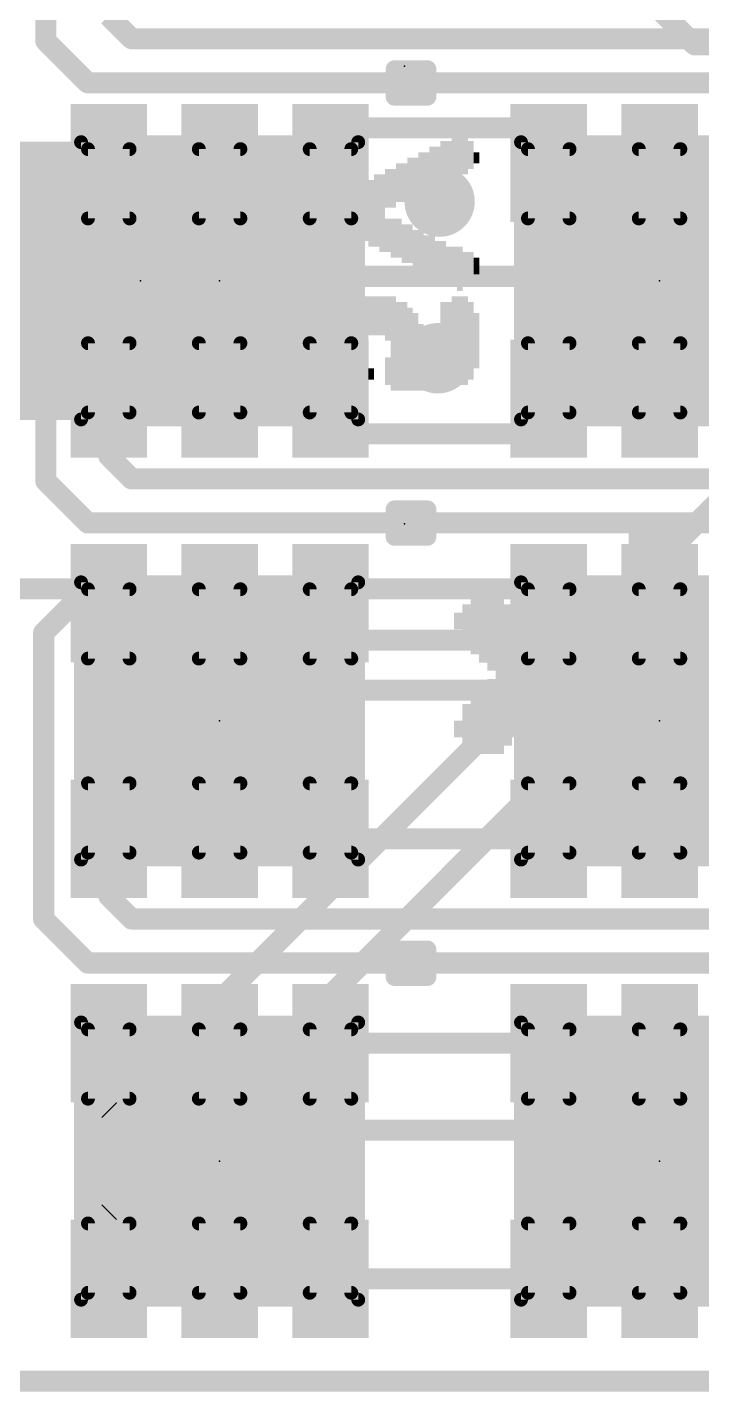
# Model space of a CAD drawing. Extents: x 0 to 108, y -62 to 34.
# Drawn here: x 7.82 to 12.69, y -0.08 to 9.77 of the extents above; entities that cross this region are included whole.
import ezdxf

# ---------------------------------------------------------------- set-up
doc = ezdxf.new("R2010")
doc.units = 0
for name, color, linetype in [('1', 12, 'CONTINUOUS'), ('15', 12, 'CONTINUOUS'), ('16', 132, 'CONTINUOUS'), ('18', 110, 'CONTINUOUS'), ('2', 132, 'CONTINUOUS'), ('20', 53, 'CONTINUOUS'), ('21', 253, 'CONTINUOUS'), ('22', 253, 'CONTINUOUS'), ('23', 53, 'CONTINUOUS'), ('24', 53, 'CONTINUOUS'), ('29', 253, 'CONTINUOUS'), ('39', 12, 'CONTINUOUS'), ('51', 253, 'CONTINUOUS')]:
    doc.layers.add(name, color=color, linetype=linetype)

# ---------------------------------------------------------------- blocks, each defined once
blk = doc.blocks.new('RECT')
blk.add_solid([(-0.5, -0.5), (0.5, -0.5), (-0.5, 0.5), (0.5, 0.5)])
blk = doc.blocks.new('PIE')
at = {"const_width": 0.5}
blk.add_lwpolyline([(0, -0.25, 1), (0, 0.25, 1), (0, -0.25)], format="xyb", dxfattribs=at)
blk = doc.blocks.new('ROUNDV')
at = {"const_width": 0.5}
blk.add_lwpolyline([(0, -0.25, 1), (0, 0.25, 1), (0, -0.25)], format="xyb", dxfattribs=at)

msp = doc.modelspace()

# ---------------------------------------------------------------- linework, layer by layer
at = {"layer": '1', "const_width": 0.1524}
for points in [[(7.9534, 9.6679), (7.9534, 11.7634)], [(8.5725, 9.6837), (8.4075, 9.8488)], [(8.255, 9.3663), (7.9534, 9.6679)], [(32.385, 9.6837), (8.5725, 9.6837)], [(32.0675, 9.3663), (8.255, 9.3663)], [(10.0583, 9.0415), (10.0075, 8.9907)], [(10.0075, 8.9907), (10.0075, 8.7875)], [(11.5317, 9.0415), (10.0583, 9.0415)], [(11.5825, 8.9907), (11.5317, 9.0415)], [(11.5825, 8.7875), (11.5825, 8.9907)], [(7.9534, 8.5884), (8.1525, 8.7875)], [(8.1525, 8.7875), (8.4075, 8.7875)], [(9.2075, 8.7875), (9.2075, 8.2867)], [(12.3825, 8.7875), (12.3825, 8.3185)], [(7.9534, 6.4929), (7.9534, 8.5884)], [(12.0333, 7.9693), (12.3825, 8.3185)], [(9.2075, 8.2867), (9.525, 7.9693)], [(9.525, 7.9693), (12.0333, 7.9693)], [(9.2075, 7.0875), (9.2075, 7.5883)], [(12.3825, 7.0875), (12.3825, 7.5883)], [(8.4075, 6.6738), (8.4075, 7.0875)], [(10.0075, 6.9224), (10.0075, 7.0875)], [(11.5825, 7.0875), (11.5825, 6.8716)], [(10.0964, 6.8335), (10.0075, 6.9224)], [(11.5444, 6.8335), (10.0964, 6.8335)], [(11.5825, 6.8716), (11.5444, 6.8335)], [(8.5725, 6.5088), (8.4075, 6.6738)], [(8.255, 6.1913), (7.9534, 6.4929)], [(32.385, 6.5088), (8.5725, 6.5088)], [(32.0675, 6.1913), (8.255, 6.1913)], [(7.9375, 5.3975), (8.1525, 5.6125)], [(8.1525, 5.6125), (8.4075, 5.6125)], [(9.2075, 5.6125), (9.2075, 5.1435)], [(10.0075, 5.4982), (10.0075, 5.6125)], [(11.5825, 5.6125), (11.5825, 5.4474)], [(12.3825, 5.6125), (12.3825, 5.1435)], [(10.1599, 5.3458), (10.0075, 5.4982)], [(11.5825, 5.4474), (11.4809, 5.3458)], [(7.9375, 3.3338), (7.9375, 5.3975)], [(11.4809, 5.3458), (10.1599, 5.3458)], [(9.3663, 4.9848), (9.2075, 5.1435)], [(12.3825, 5.1435), (12.2238, 4.9848)], [(12.2238, 4.9848), (9.3663, 4.9848)], [(9.2075, 3.9125), (9.2075, 4.4133)], [(12.3825, 3.9125), (12.3825, 4.4133)], [(8.4075, 3.4988), (8.4075, 3.9125)], [(10.0075, 3.9125), (11.5825, 3.9125)], [(8.5725, 3.3338), (8.4075, 3.4988)], [(8.255, 3.0163), (7.9375, 3.3338)], [(32.385, 3.3338), (8.5725, 3.3338)], [(32.0675, 3.0163), (8.255, 3.0163)], [(8.4075, 2.4375), (8.4075, 1.9589)], [(9.2075, 2.4375), (9.2075, 1.9368)], [(10.0075, 2.4375), (11.5825, 2.4375)], [(12.3825, 2.4375), (12.3825, 1.9685)], [(8.4075, 1.9589), (8.4138, 1.9526)], [(9.2075, 1.9368), (9.3345, 1.8098)], [(12.2238, 1.8098), (12.3825, 1.9685)], [(9.3345, 1.8098), (12.2238, 1.8098)], [(8.4075, 1.2161), (8.4138, 1.2224)], [(8.4075, 0.7375), (8.4075, 1.2161)], [(9.2075, 0.7375), (9.2075, 1.2383)], [(12.3825, 0.7375), (12.3825, 1.2383)], [(10.0075, 0.7375), (11.5825, 0.7375)]]:
    msp.add_lwpolyline(points, dxfattribs=at)
at = {"layer": '1', "const_width": 0.0762}
for points in [[(7.9803, 9.6948, 1), (7.9264, 9.6409)], [(8.5725, 9.7218, 1), (8.5725, 9.6456)], [(8.5456, 9.6568, 1), (8.5994, 9.7107)], [(7.9153, 9.6679, 1), (7.9915, 9.6679)], [(8.255, 9.4044, 1), (8.255, 9.3282)], [(8.2281, 9.3393, 1), (8.2819, 9.3932)], [(10.0456, 8.9907, 1), (9.9694, 8.9907)], [(9.9806, 9.0176, 1), (10.0344, 8.9638)], [(10.0583, 9.0796, 1), (10.0583, 9.0034)], [(10.0852, 9.0146, 1), (10.0314, 9.0684)], [(11.5586, 9.0684, 1), (11.5048, 9.0146)], [(11.5317, 9.0034, 1), (11.5317, 9.0796)], [(11.6206, 8.9907, 1), (11.5444, 8.9907)], [(11.5556, 8.9638, 1), (11.6094, 9.0176)], [(8.1525, 8.8256, 1), (8.1525, 8.7494)], [(8.1794, 8.7606, 1), (8.1256, 8.8144)], [(8.4075, 8.7494, 1), (8.4075, 8.8256)], [(9.2456, 8.7875, 1), (9.1694, 8.7875)], [(12.4206, 8.7875, 1), (12.3444, 8.7875)], [(9.9694, 8.7875, 1), (10.0456, 8.7875)], [(11.5444, 8.7875, 1), (11.6206, 8.7875)], [(7.9915, 8.5884, 1), (7.9153, 8.5884)], [(7.9264, 8.6153, 1), (7.9803, 8.5614)], [(12.4094, 8.2916, 1), (12.3556, 8.3454)], [(9.2344, 8.3137, 1), (9.1806, 8.2598)], [(9.1694, 8.2867, 1), (9.2456, 8.2867)], [(12.3444, 8.3185, 1), (12.4206, 8.3185)], [(9.525, 8.0074, 1), (9.525, 7.9312)], [(9.4981, 7.9423, 1), (9.5519, 7.9962)], [(12.0063, 7.9962, 1), (12.0602, 7.9423)], [(12.0333, 7.9312, 1), (12.0333, 8.0074)], [(9.2456, 7.5883, 1), (9.1694, 7.5883)], [(12.4206, 7.5883, 1), (12.3444, 7.5883)], [(8.4456, 7.0875, 1), (8.3694, 7.0875)], [(9.1694, 7.0875, 1), (9.2456, 7.0875)], [(10.0456, 7.0875, 1), (9.9694, 7.0875)], [(11.6206, 7.0875, 1), (11.5444, 7.0875)], [(12.3444, 7.0875, 1), (12.4206, 7.0875)], [(10.0344, 6.9493, 1), (9.9806, 6.8955)], [(9.9694, 6.9224, 1), (10.0456, 6.9224)], [(10.0964, 6.8716, 1), (10.0964, 6.7954)], [(10.0695, 6.8066, 1), (10.1233, 6.8604)], [(11.5175, 6.8604, 1), (11.5713, 6.8066)], [(11.5444, 6.7954, 1), (11.5444, 6.8716)], [(11.5444, 6.8716, 1), (11.6206, 6.8716)], [(11.6094, 6.8447, 1), (11.5556, 6.8985)], [(8.4344, 6.7007, 1), (8.3806, 6.6468)], [(8.3694, 6.6738, 1), (8.4456, 6.6738)], [(7.9803, 6.5198, 1), (7.9264, 6.4659)], [(7.9153, 6.4929, 1), (7.9915, 6.4929)], [(8.5725, 6.5469, 1), (8.5725, 6.4707)], [(8.5456, 6.4818, 1), (8.5994, 6.5357)], [(8.255, 6.2294, 1), (8.255, 6.1532)], [(8.2281, 6.1643, 1), (8.2819, 6.2182)], [(8.1525, 5.6506, 1), (8.1525, 5.5744)], [(8.1794, 5.5856, 1), (8.1256, 5.6394)], [(8.4075, 5.5744, 1), (8.4075, 5.6506)], [(9.2456, 5.6125, 1), (9.1694, 5.6125)], [(10.0456, 5.6125, 1), (9.9694, 5.6125)], [(11.6206, 5.6125, 1), (11.5444, 5.6125)], [(12.4206, 5.6125, 1), (12.3444, 5.6125)], [(9.9694, 5.4982, 1), (10.0456, 5.4982)], [(10.0344, 5.5251, 1), (9.9806, 5.4713)], [(11.6094, 5.4205, 1), (11.5556, 5.4743)], [(7.9756, 5.3975, 1), (7.8994, 5.3975)], [(7.9106, 5.4244, 1), (7.9644, 5.3706)], [(10.1599, 5.3839, 1), (10.1599, 5.3077)], [(11.4809, 5.3077, 1), (11.4809, 5.3839)], [(11.5444, 5.4474, 1), (11.6206, 5.4474)], [(10.133, 5.3189, 1), (10.1868, 5.3727)], [(11.454, 5.3727, 1), (11.5078, 5.3189)], [(9.2344, 5.1704, 1), (9.1806, 5.1166)], [(12.4094, 5.1166, 1), (12.3556, 5.1704)], [(9.1694, 5.1435, 1), (9.2456, 5.1435)], [(12.3444, 5.1435, 1), (12.4206, 5.1435)], [(9.3663, 5.0229, 1), (9.3663, 4.9466)], [(9.3393, 4.9578, 1), (9.3932, 5.0117)], [(12.1968, 5.0117, 1), (12.2507, 4.9578)], [(12.2238, 4.9466, 1), (12.2238, 5.0229)], [(9.2456, 4.4133, 1), (9.1694, 4.4133)], [(12.4206, 4.4133, 1), (12.3444, 4.4133)], [(8.4456, 3.9125, 1), (8.3694, 3.9125)], [(9.1694, 3.9125, 1), (9.2456, 3.9125)], [(10.0075, 3.9506, 1), (10.0075, 3.8744)], [(11.5825, 3.8744, 1), (11.5825, 3.9506)], [(12.3444, 3.9125, 1), (12.4206, 3.9125)], [(8.4344, 3.5257, 1), (8.3806, 3.4718)], [(8.3694, 3.4988, 1), (8.4456, 3.4988)], [(7.9644, 3.3607, 1), (7.9106, 3.3068)], [(7.8994, 3.3338, 1), (7.9756, 3.3338)], [(8.5725, 3.3719, 1), (8.5725, 3.2957)], [(8.5456, 3.3068, 1), (8.5994, 3.3607)], [(8.255, 3.0544, 1), (8.255, 2.9782)], [(8.2281, 2.9893, 1), (8.2819, 3.0432)], [(8.4456, 2.4375, 1), (8.3694, 2.4375)], [(9.2456, 2.4375, 1), (9.1694, 2.4375)], [(10.0075, 2.4756, 1), (10.0075, 2.3994)], [(11.5825, 2.3994, 1), (11.5825, 2.4756)], [(12.4206, 2.4375, 1), (12.3444, 2.4375)], [(8.4344, 1.9858, 1), (8.3806, 1.9319)], [(8.3694, 1.9589, 1), (8.4456, 1.9589)], [(8.3868, 1.9257, 1), (8.4407, 1.9796)], [(9.2344, 1.9637, 1), (9.1806, 1.9098)], [(9.1694, 1.9368, 1), (9.2456, 1.9368)], [(12.3444, 1.9685, 1), (12.4206, 1.9685)], [(12.4094, 1.9416, 1), (12.3556, 1.9954)], [(9.3345, 1.8479, 1), (9.3345, 1.7717)], [(9.3076, 1.7828, 1), (9.3614, 1.8367)], [(12.1968, 1.8367, 1), (12.2507, 1.7828)], [(12.2238, 1.7717, 1), (12.2238, 1.8479)], [(8.4456, 1.2161, 1), (8.3694, 1.2161)], [(8.3806, 1.2431, 1), (8.4344, 1.1892)], [(8.4407, 1.1954, 1), (8.3868, 1.2493)], [(9.2456, 1.2383, 1), (9.1694, 1.2383)], [(12.4206, 1.2383, 1), (12.3444, 1.2383)], [(10.0075, 0.7756, 1), (10.0075, 0.6994)], [(11.5825, 0.6994, 1), (11.5825, 0.7756)], [(8.3694, 0.7375, 1), (8.4456, 0.7375)], [(9.1694, 0.7375, 1), (9.2456, 0.7375)], [(12.3444, 0.7375, 1), (12.4206, 0.7375)]]:
    msp.add_lwpolyline(points, format="xyb", dxfattribs=at)
at = {"layer": '15', "const_width": 0.1524}
msp.add_lwpolyline([(40.64, 0), (0, 0)], dxfattribs=at)
at = {"layer": '16', "const_width": 0.1524}
for points in [[(11.1633, 11.1125), (12.6365, 9.6393)], [(12.6365, 9.6393), (14.0716, 9.6393)], [(8.128, 7.9375), (8.636, 7.9375)], [(8.636, 7.9375), (8.8582, 7.9375)], [(8.8582, 7.9375), (9.2075, 7.5883)], [(8.4455, 1.2224), (13.7716, 6.5484)], [(7.62, 5.715), (13.335, 5.715)], [(8.4138, 1.2224), (8.4455, 1.2224)], [(40.64, 0), (0, 0)]]:
    msp.add_lwpolyline(points, dxfattribs=at)
at = {"layer": '16', "const_width": 0.0762}
for points in [[(12.6365, 9.6774, 1), (12.6365, 9.6012)], [(12.6096, 9.6124, 1), (12.6634, 9.6662)], [(8.128, 7.9756, 1), (8.128, 7.8994)], [(8.636, 7.9756, 1), (8.636, 7.8994)], [(8.636, 7.8994, 1), (8.636, 7.9756)], [(8.8852, 7.9644, 1), (8.8313, 7.9106)], [(8.8582, 7.8994, 1), (8.8582, 7.9756)], [(9.1806, 7.5613, 1), (9.2344, 7.6152)], [(8.4138, 1.2605, 1), (8.4138, 1.1843)], [(8.4186, 1.2493, 1), (8.4724, 1.1954)], [(8.4455, 1.1843, 1), (8.4455, 1.2605)]]:
    msp.add_lwpolyline(points, format="xyb", dxfattribs=at)
at = {"layer": '2', "const_width": 0.1524}
for points in [[(8.4138, 1.9526), (13.1763, 6.7151)], [(40.64, 0), (0, 0)]]:
    msp.add_lwpolyline(points, dxfattribs=at)
at = {"layer": '2', "const_width": 0.0762}
msp.add_lwpolyline([(8.3868, 1.9796, 1), (8.4407, 1.9257)], format="xyb", dxfattribs=at)
at = {"layer": '20', "const_width": 0.1524}
msp.add_lwpolyline([(3.81, 0), (36.83, 0)], dxfattribs=at)
at = {"layer": '21', "const_width": 0.0635}
for points in [[(10.5013, 9.4645, 1), (10.4377, 9.4645)], [(10.4695, 9.4963, 1), (10.4695, 9.4328)], [(10.7393, 9.4645, 1), (10.6758, 9.4645)], [(10.7075, 9.4328, 1), (10.7075, 9.4963)], [(10.4695, 9.3963, 1), (10.4695, 9.3327)], [(10.5013, 9.3645, 1), (10.4377, 9.3645)], [(10.4377, 9.3645, 1), (10.5013, 9.3645)], [(10.6075, 9.3327, 1), (10.6075, 9.3963)], [(10.4695, 9.2963, 1), (10.4695, 9.2327)], [(10.4377, 9.2645, 1), (10.5013, 9.2645)], [(10.6758, 9.2645, 1), (10.7393, 9.2645)], [(10.7075, 9.2327, 1), (10.7075, 9.2963)], [(10.5013, 6.2895, 1), (10.4377, 6.2895)], [(10.4695, 6.3213, 1), (10.4695, 6.2578)], [(10.7393, 6.2895, 1), (10.6758, 6.2895)], [(10.7075, 6.2578, 1), (10.7075, 6.3213)], [(10.5013, 6.1895, 1), (10.4377, 6.1895)], [(10.4377, 6.1895, 1), (10.5013, 6.1895)], [(10.4695, 6.2213, 1), (10.4695, 6.1578)], [(10.6075, 6.1578, 1), (10.6075, 6.2213)], [(10.4377, 6.0895, 1), (10.5013, 6.0895)], [(10.4695, 6.1212, 1), (10.4695, 6.0578)], [(10.6758, 6.0895, 1), (10.7393, 6.0895)], [(10.7075, 6.0578, 1), (10.7075, 6.1212)], [(10.5013, 3.1145, 1), (10.4377, 3.1145)], [(10.4695, 3.1463, 1), (10.4695, 3.0827)], [(10.7393, 3.1145, 1), (10.6758, 3.1145)], [(10.7075, 3.0827, 1), (10.7075, 3.1463)], [(10.4695, 3.0463, 1), (10.4695, 2.9827)], [(10.5013, 3.0145, 1), (10.4377, 3.0145)], [(10.6075, 2.9827, 1), (10.6075, 3.0463)], [(10.4377, 3.0145, 1), (10.5013, 3.0145)], [(10.4695, 2.9463, 1), (10.4695, 2.8828)], [(10.7075, 2.8828, 1), (10.7075, 2.9463)], [(10.4377, 2.9145, 1), (10.5013, 2.9145)], [(10.6758, 2.9145, 1), (10.7393, 2.9145)]]:
    msp.add_lwpolyline(points, format="xyb", dxfattribs=at)
at = {"layer": '21', "const_width": 0.127}
for points in [[(10.4695, 9.3645), (10.4695, 9.4645)], [(10.4695, 9.4645), (10.7075, 9.4645)], [(10.7075, 9.4645), (10.7075, 9.2645)], [(10.6075, 9.3645), (10.4695, 9.3645)], [(10.4695, 9.2645), (10.4695, 9.3645)], [(10.7075, 9.2645), (10.4695, 9.2645)], [(10.4695, 6.1895), (10.4695, 6.2895)], [(10.4695, 6.2895), (10.7075, 6.2895)], [(10.7075, 6.2895), (10.7075, 6.0895)], [(10.6075, 6.1895), (10.4695, 6.1895)], [(10.4695, 6.0895), (10.4695, 6.1895)], [(10.7075, 6.0895), (10.4695, 6.0895)], [(10.4695, 3.0145), (10.4695, 3.1145)], [(10.4695, 3.1145), (10.7075, 3.1145)], [(10.7075, 3.1145), (10.7075, 2.9145)], [(10.6075, 3.0145), (10.4695, 3.0145)], [(10.4695, 2.9145), (10.4695, 3.0145)], [(10.7075, 2.9145), (10.4695, 2.9145)]]:
    msp.add_lwpolyline(points, dxfattribs=at)
at = {"layer": '23'}
for p in [(9.2075, 7.9375), (12.3825, 7.9375), (9.2075, 4.7625), (12.3825, 4.7625), (9.2075, 1.5875), (12.3825, 1.5875)]:
    msp.add_point(p, dxfattribs=at)
at = {"layer": '24'}
for p in [(10.541, 9.4869), (8.636, 7.9375), (10.541, 6.1849)]:
    msp.add_point(p, dxfattribs=at)
at = {"layer": '51', "const_width": 0.1}
for points in [[(8.2075, 6.9375), (8.2075, 8.9375)], [(8.2075, 8.9375), (10.2075, 8.9375)], [(10.2075, 8.9375), (10.2075, 6.9375)], [(11.3825, 6.9375), (11.3825, 8.9375)], [(11.3825, 8.9375), (13.3825, 8.9375)], [(8.5575, 8.8875), (8.2575, 8.8875)], [(8.2575, 8.8875), (8.2575, 8.3875)], [(8.5575, 8.3875), (8.5575, 8.8875)], [(9.3575, 8.8875), (9.0575, 8.8875)], [(9.0575, 8.8875), (9.0575, 8.3875)], [(9.3575, 8.3875), (9.3575, 8.8875)], [(10.1575, 8.8875), (9.8575, 8.8875)], [(9.8575, 8.8875), (9.8575, 8.3875)], [(10.1575, 8.3875), (10.1575, 8.8875)], [(11.7325, 8.8875), (11.4325, 8.8875)], [(11.4325, 8.8875), (11.4325, 8.3875)], [(11.7325, 8.3875), (11.7325, 8.8875)], [(12.5325, 8.8875), (12.2325, 8.8875)], [(12.2325, 8.8875), (12.2325, 8.3875)], [(12.5325, 8.3875), (12.5325, 8.8875)], [(8.2575, 8.3875), (8.5575, 8.3875)], [(9.0575, 8.3875), (9.3575, 8.3875)], [(9.8575, 8.3875), (10.1575, 8.3875)], [(11.4325, 8.3875), (11.7325, 8.3875)], [(12.2325, 8.3875), (12.5325, 8.3875)], [(8.2575, 6.9875), (8.2575, 7.4875)], [(8.2575, 7.4875), (8.5575, 7.4875)], [(8.5575, 7.4875), (8.5575, 6.9875)], [(9.0575, 6.9875), (9.0575, 7.4875)], [(9.0575, 7.4875), (9.3575, 7.4875)], [(9.3575, 7.4875), (9.3575, 6.9875)], [(9.8575, 7.4875), (9.8575, 6.9875)], [(10.1575, 7.4875), (9.8575, 7.4875)], [(10.1575, 6.9875), (10.1575, 7.4875)], [(11.4325, 6.9875), (11.4325, 7.4875)], [(11.4325, 7.4875), (11.7325, 7.4875)], [(11.7325, 7.4875), (11.7325, 6.9875)], [(12.2325, 6.9875), (12.2325, 7.4875)], [(12.2325, 7.4875), (12.5325, 7.4875)], [(12.5325, 7.4875), (12.5325, 6.9875)], [(8.5575, 6.9875), (8.2575, 6.9875)], [(9.3575, 6.9875), (9.0575, 6.9875)], [(9.8575, 6.9875), (10.1575, 6.9875)], [(11.7325, 6.9875), (11.4325, 6.9875)], [(12.5325, 6.9875), (12.2325, 6.9875)], [(10.2075, 6.9375), (8.2075, 6.9375)], [(13.3825, 6.9375), (11.3825, 6.9375)], [(8.2075, 3.7625), (8.2075, 5.7625)], [(8.2075, 5.7625), (10.2075, 5.7625)], [(10.2075, 5.7625), (10.2075, 3.7625)], [(11.3825, 3.7625), (11.3825, 5.7625)], [(11.3825, 5.7625), (13.3825, 5.7625)], [(8.5575, 5.7125), (8.2575, 5.7125)], [(8.2575, 5.7125), (8.2575, 5.2125)], [(8.5575, 5.2125), (8.5575, 5.7125)], [(9.3575, 5.7125), (9.0575, 5.7125)], [(9.0575, 5.7125), (9.0575, 5.2125)], [(9.3575, 5.2125), (9.3575, 5.7125)], [(10.1575, 5.7125), (9.8575, 5.7125)], [(9.8575, 5.7125), (9.8575, 5.2125)], [(10.1575, 5.2125), (10.1575, 5.7125)], [(11.7325, 5.7125), (11.4325, 5.7125)], [(11.4325, 5.7125), (11.4325, 5.2125)], [(11.7325, 5.2125), (11.7325, 5.7125)], [(12.5325, 5.7125), (12.2325, 5.7125)], [(12.2325, 5.7125), (12.2325, 5.2125)], [(12.5325, 5.2125), (12.5325, 5.7125)], [(8.2575, 5.2125), (8.5575, 5.2125)], [(9.0575, 5.2125), (9.3575, 5.2125)], [(9.8575, 5.2125), (10.1575, 5.2125)], [(11.4325, 5.2125), (11.7325, 5.2125)], [(12.2325, 5.2125), (12.5325, 5.2125)], [(8.2575, 3.8125), (8.2575, 4.3125)], [(8.2575, 4.3125), (8.5575, 4.3125)], [(8.5575, 4.3125), (8.5575, 3.8125)], [(9.0575, 3.8125), (9.0575, 4.3125)], [(9.0575, 4.3125), (9.3575, 4.3125)], [(9.3575, 4.3125), (9.3575, 3.8125)], [(9.8575, 4.3125), (9.8575, 3.8125)], [(10.1575, 4.3125), (9.8575, 4.3125)], [(10.1575, 3.8125), (10.1575, 4.3125)], [(11.4325, 3.8125), (11.4325, 4.3125)], [(11.4325, 4.3125), (11.7325, 4.3125)], [(11.7325, 4.3125), (11.7325, 3.8125)], [(12.2325, 3.8125), (12.2325, 4.3125)], [(12.2325, 4.3125), (12.5325, 4.3125)], [(12.5325, 4.3125), (12.5325, 3.8125)], [(8.5575, 3.8125), (8.2575, 3.8125)], [(9.3575, 3.8125), (9.0575, 3.8125)], [(9.8575, 3.8125), (10.1575, 3.8125)], [(11.7325, 3.8125), (11.4325, 3.8125)], [(12.5325, 3.8125), (12.2325, 3.8125)], [(10.2075, 3.7625), (8.2075, 3.7625)], [(13.3825, 3.7625), (11.3825, 3.7625)], [(8.2075, 0.5875), (8.2075, 2.5875)], [(8.2075, 2.5875), (10.2075, 2.5875)], [(8.5575, 2.5375), (8.2575, 2.5375)], [(8.2575, 2.5375), (8.2575, 2.0375)], [(8.5575, 2.0375), (8.5575, 2.5375)], [(9.3575, 2.5375), (9.0575, 2.5375)], [(9.0575, 2.5375), (9.0575, 2.0375)], [(9.3575, 2.0375), (9.3575, 2.5375)], [(10.1575, 2.5375), (9.8575, 2.5375)], [(9.8575, 2.5375), (9.8575, 2.0375)], [(10.1575, 2.0375), (10.1575, 2.5375)], [(10.2075, 2.5875), (10.2075, 0.5875)], [(11.3825, 0.5875), (11.3825, 2.5875)], [(11.3825, 2.5875), (13.3825, 2.5875)], [(11.7325, 2.5375), (11.4325, 2.5375)], [(11.4325, 2.5375), (11.4325, 2.0375)], [(11.7325, 2.0375), (11.7325, 2.5375)], [(12.5325, 2.5375), (12.2325, 2.5375)], [(12.2325, 2.5375), (12.2325, 2.0375)], [(12.5325, 2.0375), (12.5325, 2.5375)], [(8.2575, 2.0375), (8.5575, 2.0375)], [(9.0575, 2.0375), (9.3575, 2.0375)], [(9.8575, 2.0375), (10.1575, 2.0375)], [(11.4325, 2.0375), (11.7325, 2.0375)], [(12.2325, 2.0375), (12.5325, 2.0375)], [(8.2575, 0.6375), (8.2575, 1.1375)], [(8.2575, 1.1375), (8.5575, 1.1375)], [(8.5575, 1.1375), (8.5575, 0.6375)], [(9.0575, 0.6375), (9.0575, 1.1375)], [(9.0575, 1.1375), (9.3575, 1.1375)], [(9.3575, 1.1375), (9.3575, 0.6375)], [(9.8575, 1.1375), (9.8575, 0.6375)], [(10.1575, 1.1375), (9.8575, 1.1375)], [(10.1575, 0.6375), (10.1575, 1.1375)], [(11.4325, 0.6375), (11.4325, 1.1375)], [(11.4325, 1.1375), (11.7325, 1.1375)], [(11.7325, 1.1375), (11.7325, 0.6375)], [(12.2325, 0.6375), (12.2325, 1.1375)], [(12.2325, 1.1375), (12.5325, 1.1375)], [(12.5325, 1.1375), (12.5325, 0.6375)], [(10.2075, 0.5875), (8.2075, 0.5875)], [(8.5575, 0.6375), (8.2575, 0.6375)], [(9.3575, 0.6375), (9.0575, 0.6375)], [(9.8575, 0.6375), (10.1575, 0.6375)], [(13.3825, 0.5875), (11.3825, 0.5875)], [(11.7325, 0.6375), (11.4325, 0.6375)], [(12.5325, 0.6375), (12.2325, 0.6375)]]:
    msp.add_lwpolyline(points, dxfattribs=at)
at = {"layer": '51', "const_width": 0.05}
for points in [[(8.2325, 8.9375, 1), (8.1825, 8.9375)], [(8.2075, 8.9625, 1), (8.2075, 8.9125)], [(10.2325, 8.9375, 1), (10.1825, 8.9375)], [(10.2075, 8.9125, 1), (10.2075, 8.9625)], [(11.4075, 8.9375, 1), (11.3575, 8.9375)], [(11.3825, 8.9625, 1), (11.3825, 8.9125)], [(8.2575, 8.9125, 1), (8.2575, 8.8625)], [(8.2825, 8.8875, 1), (8.2325, 8.8875)], [(8.5825, 8.8875, 1), (8.5325, 8.8875)], [(8.5575, 8.8625, 1), (8.5575, 8.9125)], [(9.0575, 8.9125, 1), (9.0575, 8.8625)], [(9.0825, 8.8875, 1), (9.0325, 8.8875)], [(9.3825, 8.8875, 1), (9.3325, 8.8875)], [(9.3575, 8.8625, 1), (9.3575, 8.9125)], [(9.8575, 8.9125, 1), (9.8575, 8.8625)], [(9.8825, 8.8875, 1), (9.8325, 8.8875)], [(10.1825, 8.8875, 1), (10.1325, 8.8875)], [(10.1575, 8.8625, 1), (10.1575, 8.9125)], [(11.4325, 8.9125, 1), (11.4325, 8.8625)], [(11.4575, 8.8875, 1), (11.4075, 8.8875)], [(11.7575, 8.8875, 1), (11.7075, 8.8875)], [(11.7325, 8.8625, 1), (11.7325, 8.9125)], [(12.2325, 8.9125, 1), (12.2325, 8.8625)], [(12.2575, 8.8875, 1), (12.2075, 8.8875)], [(12.5575, 8.8875, 1), (12.5075, 8.8875)], [(12.5325, 8.8625, 1), (12.5325, 8.9125)], [(8.2575, 8.4125, 1), (8.2575, 8.3625)], [(8.2325, 8.3875, 1), (8.2825, 8.3875)], [(8.5325, 8.3875, 1), (8.5825, 8.3875)], [(8.5575, 8.3625, 1), (8.5575, 8.4125)], [(9.0575, 8.4125, 1), (9.0575, 8.3625)], [(9.0325, 8.3875, 1), (9.0825, 8.3875)], [(9.3325, 8.3875, 1), (9.3825, 8.3875)], [(9.3575, 8.3625, 1), (9.3575, 8.4125)], [(9.8575, 8.4125, 1), (9.8575, 8.3625)], [(9.8325, 8.3875, 1), (9.8825, 8.3875)], [(10.1325, 8.3875, 1), (10.1825, 8.3875)], [(10.1575, 8.3625, 1), (10.1575, 8.4125)], [(11.4325, 8.4125, 1), (11.4325, 8.3625)], [(11.4075, 8.3875, 1), (11.4575, 8.3875)], [(11.7075, 8.3875, 1), (11.7575, 8.3875)], [(11.7325, 8.3625, 1), (11.7325, 8.4125)], [(12.2325, 8.4125, 1), (12.2325, 8.3625)], [(12.2075, 8.3875, 1), (12.2575, 8.3875)], [(12.5075, 8.3875, 1), (12.5575, 8.3875)], [(12.5325, 8.3625, 1), (12.5325, 8.4125)], [(8.2825, 7.4875, 1), (8.2325, 7.4875)], [(8.2575, 7.5125, 1), (8.2575, 7.4625)], [(8.5825, 7.4875, 1), (8.5325, 7.4875)], [(8.5575, 7.4625, 1), (8.5575, 7.5125)], [(9.0825, 7.4875, 1), (9.0325, 7.4875)], [(9.0575, 7.5125, 1), (9.0575, 7.4625)], [(9.3825, 7.4875, 1), (9.3325, 7.4875)], [(9.3575, 7.4625, 1), (9.3575, 7.5125)], [(9.8825, 7.4875, 1), (9.8325, 7.4875)], [(9.8575, 7.5125, 1), (9.8575, 7.4625)], [(10.1825, 7.4875, 1), (10.1325, 7.4875)], [(10.1575, 7.4625, 1), (10.1575, 7.5125)], [(11.4575, 7.4875, 1), (11.4075, 7.4875)], [(11.4325, 7.5125, 1), (11.4325, 7.4625)], [(11.7575, 7.4875, 1), (11.7075, 7.4875)], [(11.7325, 7.4625, 1), (11.7325, 7.5125)], [(12.2575, 7.4875, 1), (12.2075, 7.4875)], [(12.2325, 7.5125, 1), (12.2325, 7.4625)], [(12.5575, 7.4875, 1), (12.5075, 7.4875)], [(12.5325, 7.4625, 1), (12.5325, 7.5125)], [(8.2575, 7.0125, 1), (8.2575, 6.9625)], [(8.2325, 6.9875, 1), (8.2825, 6.9875)], [(8.5325, 6.9875, 1), (8.5825, 6.9875)], [(8.5575, 6.9625, 1), (8.5575, 7.0125)], [(9.0575, 7.0125, 1), (9.0575, 6.9625)], [(9.0325, 6.9875, 1), (9.0825, 6.9875)], [(9.3325, 6.9875, 1), (9.3825, 6.9875)], [(9.3575, 6.9625, 1), (9.3575, 7.0125)], [(9.8575, 7.0125, 1), (9.8575, 6.9625)], [(9.8325, 6.9875, 1), (9.8825, 6.9875)], [(10.1325, 6.9875, 1), (10.1825, 6.9875)], [(10.1575, 6.9625, 1), (10.1575, 7.0125)], [(11.4325, 7.0125, 1), (11.4325, 6.9625)], [(11.4075, 6.9875, 1), (11.4575, 6.9875)], [(11.7075, 6.9875, 1), (11.7575, 6.9875)], [(11.7325, 6.9625, 1), (11.7325, 7.0125)], [(12.2325, 7.0125, 1), (12.2325, 6.9625)], [(12.2075, 6.9875, 1), (12.2575, 6.9875)], [(12.5075, 6.9875, 1), (12.5575, 6.9875)], [(12.5325, 6.9625, 1), (12.5325, 7.0125)], [(8.2075, 6.9625, 1), (8.2075, 6.9125)], [(8.1825, 6.9375, 1), (8.2325, 6.9375)], [(10.1825, 6.9375, 1), (10.2325, 6.9375)], [(10.2075, 6.9125, 1), (10.2075, 6.9625)], [(11.3825, 6.9625, 1), (11.3825, 6.9125)], [(11.3575, 6.9375, 1), (11.4075, 6.9375)], [(8.2325, 5.7625, 1), (8.1825, 5.7625)], [(8.2075, 5.7875, 1), (8.2075, 5.7375)], [(10.2325, 5.7625, 1), (10.1825, 5.7625)], [(10.2075, 5.7375, 1), (10.2075, 5.7875)], [(11.4075, 5.7625, 1), (11.3575, 5.7625)], [(11.3825, 5.7875, 1), (11.3825, 5.7375)], [(8.2575, 5.7375, 1), (8.2575, 5.6875)], [(8.2825, 5.7125, 1), (8.2325, 5.7125)], [(8.5825, 5.7125, 1), (8.5325, 5.7125)], [(8.5575, 5.6875, 1), (8.5575, 5.7375)], [(9.0575, 5.7375, 1), (9.0575, 5.6875)], [(9.0825, 5.7125, 1), (9.0325, 5.7125)], [(9.3825, 5.7125, 1), (9.3325, 5.7125)], [(9.3575, 5.6875, 1), (9.3575, 5.7375)], [(9.8575, 5.7375, 1), (9.8575, 5.6875)], [(9.8825, 5.7125, 1), (9.8325, 5.7125)], [(10.1825, 5.7125, 1), (10.1325, 5.7125)], [(10.1575, 5.6875, 1), (10.1575, 5.7375)], [(11.4325, 5.7375, 1), (11.4325, 5.6875)], [(11.4575, 5.7125, 1), (11.4075, 5.7125)], [(11.7575, 5.7125, 1), (11.7075, 5.7125)], [(11.7325, 5.6875, 1), (11.7325, 5.7375)], [(12.2325, 5.7375, 1), (12.2325, 5.6875)], [(12.2575, 5.7125, 1), (12.2075, 5.7125)], [(12.5575, 5.7125, 1), (12.5075, 5.7125)], [(12.5325, 5.6875, 1), (12.5325, 5.7375)], [(8.2575, 5.2375, 1), (8.2575, 5.1875)], [(8.2325, 5.2125, 1), (8.2825, 5.2125)], [(8.5325, 5.2125, 1), (8.5825, 5.2125)], [(8.5575, 5.1875, 1), (8.5575, 5.2375)], [(9.0575, 5.2375, 1), (9.0575, 5.1875)], [(9.0325, 5.2125, 1), (9.0825, 5.2125)], [(9.3325, 5.2125, 1), (9.3825, 5.2125)], [(9.3575, 5.1875, 1), (9.3575, 5.2375)], [(9.8575, 5.2375, 1), (9.8575, 5.1875)], [(9.8325, 5.2125, 1), (9.8825, 5.2125)], [(10.1325, 5.2125, 1), (10.1825, 5.2125)], [(10.1575, 5.1875, 1), (10.1575, 5.2375)], [(11.4325, 5.2375, 1), (11.4325, 5.1875)], [(11.4075, 5.2125, 1), (11.4575, 5.2125)], [(11.7075, 5.2125, 1), (11.7575, 5.2125)], [(11.7325, 5.1875, 1), (11.7325, 5.2375)], [(12.2325, 5.2375, 1), (12.2325, 5.1875)], [(12.2075, 5.2125, 1), (12.2575, 5.2125)], [(12.5075, 5.2125, 1), (12.5575, 5.2125)], [(12.5325, 5.1875, 1), (12.5325, 5.2375)], [(8.2825, 4.3125, 1), (8.2325, 4.3125)], [(8.2575, 4.3375, 1), (8.2575, 4.2875)], [(8.5825, 4.3125, 1), (8.5325, 4.3125)], [(8.5575, 4.2875, 1), (8.5575, 4.3375)], [(9.0825, 4.3125, 1), (9.0325, 4.3125)], [(9.0575, 4.3375, 1), (9.0575, 4.2875)], [(9.3825, 4.3125, 1), (9.3325, 4.3125)], [(9.3575, 4.2875, 1), (9.3575, 4.3375)], [(9.8825, 4.3125, 1), (9.8325, 4.3125)], [(9.8575, 4.3375, 1), (9.8575, 4.2875)], [(10.1825, 4.3125, 1), (10.1325, 4.3125)], [(10.1575, 4.2875, 1), (10.1575, 4.3375)], [(11.4575, 4.3125, 1), (11.4075, 4.3125)], [(11.4325, 4.3375, 1), (11.4325, 4.2875)], [(11.7575, 4.3125, 1), (11.7075, 4.3125)], [(11.7325, 4.2875, 1), (11.7325, 4.3375)], [(12.2575, 4.3125, 1), (12.2075, 4.3125)], [(12.2325, 4.3375, 1), (12.2325, 4.2875)], [(12.5575, 4.3125, 1), (12.5075, 4.3125)], [(12.5325, 4.2875, 1), (12.5325, 4.3375)], [(8.2575, 3.8375, 1), (8.2575, 3.7875)], [(8.5575, 3.7875, 1), (8.5575, 3.8375)], [(9.0575, 3.8375, 1), (9.0575, 3.7875)], [(9.3575, 3.7875, 1), (9.3575, 3.8375)], [(9.8575, 3.8375, 1), (9.8575, 3.7875)], [(10.1575, 3.7875, 1), (10.1575, 3.8375)], [(11.4325, 3.8375, 1), (11.4325, 3.7875)], [(11.7325, 3.7875, 1), (11.7325, 3.8375)], [(12.2325, 3.8375, 1), (12.2325, 3.7875)], [(12.5325, 3.7875, 1), (12.5325, 3.8375)], [(8.2075, 3.7875, 1), (8.2075, 3.7375)], [(8.1825, 3.7625, 1), (8.2325, 3.7625)], [(8.2325, 3.8125, 1), (8.2825, 3.8125)], [(8.5325, 3.8125, 1), (8.5825, 3.8125)], [(9.0325, 3.8125, 1), (9.0825, 3.8125)], [(9.3325, 3.8125, 1), (9.3825, 3.8125)], [(9.8325, 3.8125, 1), (9.8825, 3.8125)], [(10.1325, 3.8125, 1), (10.1825, 3.8125)], [(10.1825, 3.7625, 1), (10.2325, 3.7625)], [(10.2075, 3.7375, 1), (10.2075, 3.7875)], [(11.3825, 3.7875, 1), (11.3825, 3.7375)], [(11.3575, 3.7625, 1), (11.4075, 3.7625)], [(11.4075, 3.8125, 1), (11.4575, 3.8125)], [(11.7075, 3.8125, 1), (11.7575, 3.8125)], [(12.2075, 3.8125, 1), (12.2575, 3.8125)], [(12.5075, 3.8125, 1), (12.5575, 3.8125)], [(8.2325, 2.5875, 1), (8.1825, 2.5875)], [(8.2075, 2.6125, 1), (8.2075, 2.5625)], [(8.2575, 2.5625, 1), (8.2575, 2.5125)], [(8.2825, 2.5375, 1), (8.2325, 2.5375)], [(8.5825, 2.5375, 1), (8.5325, 2.5375)], [(8.5575, 2.5125, 1), (8.5575, 2.5625)], [(9.0575, 2.5625, 1), (9.0575, 2.5125)], [(9.0825, 2.5375, 1), (9.0325, 2.5375)], [(9.3825, 2.5375, 1), (9.3325, 2.5375)], [(9.3575, 2.5125, 1), (9.3575, 2.5625)], [(9.8575, 2.5625, 1), (9.8575, 2.5125)], [(9.8825, 2.5375, 1), (9.8325, 2.5375)], [(10.1825, 2.5375, 1), (10.1325, 2.5375)], [(10.1575, 2.5125, 1), (10.1575, 2.5625)], [(10.2325, 2.5875, 1), (10.1825, 2.5875)], [(10.2075, 2.5625, 1), (10.2075, 2.6125)], [(11.4075, 2.5875, 1), (11.3575, 2.5875)], [(11.3825, 2.6125, 1), (11.3825, 2.5625)], [(11.4325, 2.5625, 1), (11.4325, 2.5125)], [(11.4575, 2.5375, 1), (11.4075, 2.5375)], [(11.7575, 2.5375, 1), (11.7075, 2.5375)], [(11.7325, 2.5125, 1), (11.7325, 2.5625)], [(12.2325, 2.5625, 1), (12.2325, 2.5125)], [(12.2575, 2.5375, 1), (12.2075, 2.5375)], [(12.5575, 2.5375, 1), (12.5075, 2.5375)], [(12.5325, 2.5125, 1), (12.5325, 2.5625)], [(8.2575, 2.0625, 1), (8.2575, 2.0125)], [(8.5575, 2.0125, 1), (8.5575, 2.0625)], [(9.0575, 2.0625, 1), (9.0575, 2.0125)], [(9.3575, 2.0125, 1), (9.3575, 2.0625)], [(9.8575, 2.0625, 1), (9.8575, 2.0125)], [(10.1575, 2.0125, 1), (10.1575, 2.0625)], [(11.4325, 2.0625, 1), (11.4325, 2.0125)], [(11.7325, 2.0125, 1), (11.7325, 2.0625)], [(12.2325, 2.0625, 1), (12.2325, 2.0125)], [(12.5325, 2.0125, 1), (12.5325, 2.0625)], [(8.2325, 2.0375, 1), (8.2825, 2.0375)], [(8.5325, 2.0375, 1), (8.5825, 2.0375)], [(9.0325, 2.0375, 1), (9.0825, 2.0375)], [(9.3325, 2.0375, 1), (9.3825, 2.0375)], [(9.8325, 2.0375, 1), (9.8825, 2.0375)], [(10.1325, 2.0375, 1), (10.1825, 2.0375)], [(11.4075, 2.0375, 1), (11.4575, 2.0375)], [(11.7075, 2.0375, 1), (11.7575, 2.0375)], [(12.2075, 2.0375, 1), (12.2575, 2.0375)], [(12.5075, 2.0375, 1), (12.5575, 2.0375)], [(8.2825, 1.1375, 1), (8.2325, 1.1375)], [(8.2575, 1.1625, 1), (8.2575, 1.1125)], [(8.5825, 1.1375, 1), (8.5325, 1.1375)], [(8.5575, 1.1125, 1), (8.5575, 1.1625)], [(9.0825, 1.1375, 1), (9.0325, 1.1375)], [(9.0575, 1.1625, 1), (9.0575, 1.1125)], [(9.3825, 1.1375, 1), (9.3325, 1.1375)], [(9.3575, 1.1125, 1), (9.3575, 1.1625)], [(9.8825, 1.1375, 1), (9.8325, 1.1375)], [(9.8575, 1.1625, 1), (9.8575, 1.1125)], [(10.1825, 1.1375, 1), (10.1325, 1.1375)], [(10.1575, 1.1125, 1), (10.1575, 1.1625)], [(11.4575, 1.1375, 1), (11.4075, 1.1375)], [(11.4325, 1.1625, 1), (11.4325, 1.1125)], [(11.7575, 1.1375, 1), (11.7075, 1.1375)], [(11.7325, 1.1125, 1), (11.7325, 1.1625)], [(12.2575, 1.1375, 1), (12.2075, 1.1375)], [(12.2325, 1.1625, 1), (12.2325, 1.1125)], [(12.5575, 1.1375, 1), (12.5075, 1.1375)], [(12.5325, 1.1125, 1), (12.5325, 1.1625)], [(8.2075, 0.6125, 1), (8.2075, 0.5625)], [(8.1825, 0.5875, 1), (8.2325, 0.5875)], [(8.2575, 0.6625, 1), (8.2575, 0.6125)], [(8.2325, 0.6375, 1), (8.2825, 0.6375)], [(8.5325, 0.6375, 1), (8.5825, 0.6375)], [(8.5575, 0.6125, 1), (8.5575, 0.6625)], [(9.0575, 0.6625, 1), (9.0575, 0.6125)], [(9.0325, 0.6375, 1), (9.0825, 0.6375)], [(9.3325, 0.6375, 1), (9.3825, 0.6375)], [(9.3575, 0.6125, 1), (9.3575, 0.6625)], [(9.8575, 0.6625, 1), (9.8575, 0.6125)], [(9.8325, 0.6375, 1), (9.8825, 0.6375)], [(10.1325, 0.6375, 1), (10.1825, 0.6375)], [(10.1575, 0.6125, 1), (10.1575, 0.6625)], [(10.1825, 0.5875, 1), (10.2325, 0.5875)], [(10.2075, 0.5625, 1), (10.2075, 0.6125)], [(11.3825, 0.6125, 1), (11.3825, 0.5625)], [(11.3575, 0.5875, 1), (11.4075, 0.5875)], [(11.4325, 0.6625, 1), (11.4325, 0.6125)], [(11.4075, 0.6375, 1), (11.4575, 0.6375)], [(11.7075, 0.6375, 1), (11.7575, 0.6375)], [(11.7325, 0.6125, 1), (11.7325, 0.6625)], [(12.2325, 0.6625, 1), (12.2325, 0.6125)], [(12.2075, 0.6375, 1), (12.2575, 0.6375)], [(12.5075, 0.6375, 1), (12.5575, 0.6375)], [(12.5325, 0.6125, 1), (12.5325, 0.6625)]]:
    msp.add_lwpolyline(points, format="xyb", dxfattribs=at)

# ---------------------------------------------------------------- block references
at = {"layer": '1', "xscale": 0.7, "yscale": 0.4, "rotation": 90}
for p in [(8.4075, 8.7875), (9.2075, 8.7875), (10.0075, 8.7875), (11.5825, 8.7875), (12.3825, 8.7875), (8.4075, 7.0875), (9.2075, 7.0875), (10.0075, 7.0875), (11.5825, 7.0875), (12.3825, 7.0875), (8.4075, 5.6125), (9.2075, 5.6125), (10.0075, 5.6125), (11.5825, 5.6125), (12.3825, 5.6125), (8.4075, 3.9125), (9.2075, 3.9125), (10.0075, 3.9125), (11.5825, 3.9125), (12.3825, 3.9125), (8.4075, 2.4375), (9.2075, 2.4375), (10.0075, 2.4375), (11.5825, 2.4375), (12.3825, 2.4375), (8.4075, 0.7375), (9.2075, 0.7375), (10.0075, 0.7375), (11.5825, 0.7375), (12.3825, 0.7375)]:
    msp.add_blockref('RECT', p, dxfattribs=at)
at = {"layer": '16', "xscale": 2.0066, "yscale": 1.016, "rotation": 90}
msp.add_blockref('RECT', (8.128, 7.9375), dxfattribs=at)
at = {"layer": '16', "xscale": 2, "yscale": 2}
msp.add_blockref('PIE', (8.636, 7.9375), dxfattribs=at)
at = {"layer": '18', "xscale": 0.508, "yscale": 0.508}
for p in [(10.795, 8.509), (10.795, 8.509), (12.3825, 8.3185), (12.3825, 8.3185), (8.6106, 7.9375), (8.6106, 7.9375), (9.2075, 7.5883), (9.2075, 7.5883), (12.3825, 7.5883), (12.3825, 7.5883), (10.7823, 7.3787), (10.7823, 7.3787), (9.2075, 5.1435), (9.2075, 5.1435), (9.2075, 4.4133), (9.2075, 4.4133), (12.3825, 4.4133), (12.3825, 4.4133), (8.4138, 1.9526), (8.4138, 1.9526), (12.3825, 1.9685), (12.3825, 1.9685), (8.4138, 1.2224), (8.4138, 1.2224), (9.2075, 1.2383), (9.2075, 1.2383), (12.3825, 1.2383), (12.3825, 1.2383)]:
    msp.add_blockref('ROUNDV', p, dxfattribs=at)
at = {"layer": '22'}
for p, xscale, yscale, rotation in [((10.901, 8.8249), 0.32, 0.04, 90), ((10.941, 8.8449), 0.28, 0.04, 90), ((10.981, 8.8449), 0.28, 0.04, 90), ((10.661, 8.7049), 0.32, 0.04, 90), ((10.701, 8.7249), 0.28, 0.04, 90), ((10.741, 8.7449), 0.32, 0.04, 90), ((10.781, 8.7649), 0.28, 0.04, 90), ((10.821, 8.7849), 0.32, 0.04, 90), ((10.861, 8.8049), 0.28, 0.04, 90), ((11.021, 8.8449), 0.2, 0.04, 90), ((11.061, 8.8249), 0.08, 0.04, 90), ((10.501, 8.6449), 0.28, 0.04, 90), ((10.541, 8.6449), 0.28, 0.04, 90), ((10.581, 8.6849), 0.28, 0.04, 90), ((10.621, 8.6849), 0.28, 0.04, 90), ((10.261, 8.4449), 0.44, 0.04, 90), ((10.301, 8.4249), 0.48, 0.04, 90), ((10.341, 8.4449), 0.52, 0.04, 90), ((10.381, 8.4249), 0.56, 0.04, 90), ((10.421, 8.6049), 0.28, 0.04, 90), ((10.461, 8.6049), 0.28, 0.04, 90), ((10.101, 8.4249), 0.32, 0.04, 90), ((10.141, 8.4249), 0.32, 0.04, 90), ((10.181, 8.4449), 0.36, 0.04, 90), ((10.221, 8.4249), 0.4, 0.04, 90), ((10.021, 8.4249), 0.16, 0.04, 90), ((10.061, 8.4249), 0.24, 0.04, 90), ((10.421, 8.2649), 0.24, 0.04, 90), ((10.461, 8.2449), 0.28, 0.04, 90), ((10.501, 8.2449), 0.28, 0.04, 90), ((10.541, 8.2049), 0.28, 0.04, 90), ((10.581, 8.2049), 0.28, 0.04, 90), ((10.621, 8.1649), 0.28, 0.04, 90), ((10.661, 8.1649), 0.28, 0.04, 90), ((10.701, 8.1249), 0.28, 0.04, 90), ((10.741, 8.1249), 0.28, 0.04, 90), ((10.781, 8.0849), 0.28, 0.04, 90), ((10.821, 8.0849), 0.28, 0.04, 90), ((10.861, 8.0449), 0.28, 0.04, 90), ((10.901, 8.0449), 0.28, 0.04, 90), ((10.941, 8.0249), 0.32, 0.04, 90), ((10.981, 8.0249), 0.24, 0.04, 90), ((11.021, 8.0449), 0.2, 0.04, 90), ((11.061, 8.0449), 0.12, 0.04, 90), ((10.141, 7.4449), 0.68, 0.04, 90), ((10.181, 7.4449), 0.68, 0.04, 90), ((10.221, 7.4849), 0.68, 0.04, 90), ((10.261, 7.6649), 0.32, 0.04, 90), ((10.301, 7.6849), 0.28, 0.04, 90), ((10.341, 7.6849), 0.28, 0.04, 90), ((10.381, 7.6849), 0.28, 0.04, 90), ((10.421, 7.6649), 0.32, 0.04, 90), ((10.461, 7.4849), 0.68, 0.04, 90), ((10.501, 7.4649), 0.64, 0.04, 90), ((10.541, 7.4649), 0.64, 0.04, 90), ((10.821, 7.4849), 0.6, 0.04, 90), ((10.861, 7.4849), 0.6, 0.04, 90), ((10.901, 7.5049), 0.64, 0.04, 90), ((10.941, 7.5049), 0.64, 0.04, 90), ((10.981, 7.5049), 0.64, 0.04, 90), ((11.021, 7.5049), 0.56, 0.04, 90), ((10.061, 7.4449), 0.52, 0.04, 90), ((10.101, 7.4449), 0.6, 0.04, 90), ((10.581, 7.4449), 0.6, 0.04, 90), ((10.621, 7.4249), 0.56, 0.04, 90), ((11.061, 7.5049), 0.4, 0.04, 90), ((10.021, 7.4449), 0.36, 0.04, 90), ((10.661, 7.3849), 0.48, 0.04, 90), ((9.981, 7.4649), 0.16, 0.04, 90), ((10.701, 7.3249), 0.36, 0.04, 90), ((10.261, 7.2649), 0.24, 0.04, 90), ((10.421, 7.2849), 0.2, 0.04, 90), ((10.741, 7.2849), 0.28, 0.04, 90), ((10.781, 7.3049), 0.24, 0.04, 90), ((10.301, 7.2649), 0.08, 0.04, 90), ((12.3685, 6.174), 0.3, 0.06, 180), ((12.3685, 6.114), 0.42, 0.06, 180), ((12.3685, 6.054), 0.42, 0.06, 180), ((12.3685, 5.994), 0.42, 0.06, 180), ((12.3685, 5.934), 0.42, 0.06, 180), ((12.3985, 5.874), 0.36, 0.06, 180), ((12.3685, 5.814), 0.18, 0.06, 180), ((11.1385, 5.634), 0.24, 0.06, 180), ((11.8585, 5.634), 0.24, 0.06, 180), ((12.3685, 5.634), 0.3, 0.06, 180), ((11.1385, 5.514), 0.48, 0.06, 180), ((11.1385, 5.574), 0.36, 0.06, 180), ((11.8585, 5.514), 0.48, 0.06, 180), ((11.8585, 5.574), 0.36, 0.06, 180), ((12.3685, 5.574), 0.42, 0.06, 180), ((12.3685, 5.514), 0.42, 0.06, 180), ((11.1685, 5.454), 0.54, 0.06, 180), ((11.4985, 5.394), 1.08, 0.06, 180), ((11.8285, 5.454), 0.54, 0.06, 180), ((12.3685, 5.454), 0.42, 0.06, 180), ((12.3685, 5.394), 0.42, 0.06, 180), ((11.4985, 5.334), 1.08, 0.06, 180), ((12.3685, 5.334), 0.42, 0.06, 180), ((11.4985, 5.274), 0.96, 0.06, 180), ((11.4985, 5.214), 0.84, 0.06, 180), ((12.3685, 5.274), 0.42, 0.06, 180), ((12.3685, 5.214), 0.42, 0.06, 180), ((11.4985, 5.154), 0.72, 0.06, 180), ((11.4985, 5.094), 0.6, 0.06, 180), ((12.3685, 5.154), 0.42, 0.06, 180), ((12.3685, 5.094), 0.42, 0.06, 180), ((11.4985, 5.034), 0.72, 0.06, 180), ((12.3685, 5.034), 0.42, 0.06, 180), ((11.4985, 4.914), 0.96, 0.06, 180), ((11.4985, 4.974), 0.84, 0.06, 180), ((12.3685, 4.974), 0.42, 0.06, 180), ((12.3685, 4.914), 0.42, 0.06, 180), ((11.4985, 4.854), 1.08, 0.06, 180), ((11.4985, 4.794), 1.08, 0.06, 180), ((12.3685, 4.854), 0.42, 0.06, 180), ((12.3685, 4.794), 0.42, 0.06, 180), ((11.1685, 4.734), 0.54, 0.06, 180), ((11.8285, 4.734), 0.54, 0.06, 180), ((12.3685, 4.734), 0.42, 0.06, 180), ((11.1385, 4.674), 0.48, 0.06, 180), ((11.1385, 4.614), 0.36, 0.06, 180), ((11.8585, 4.674), 0.48, 0.06, 180), ((11.8585, 4.614), 0.36, 0.06, 180), ((12.3685, 4.674), 0.42, 0.06, 180), ((12.3685, 4.614), 0.42, 0.06, 180), ((11.1385, 4.554), 0.24, 0.06, 180), ((11.8585, 4.554), 0.24, 0.06, 180), ((12.3685, 4.554), 0.3, 0.06, 180)]:
    msp.add_blockref('RECT', p, dxfattribs=dict(at, xscale=xscale, yscale=yscale, rotation=rotation))
at = {"layer": '29', "xscale": 0.8524, "yscale": 0.5524, "rotation": 90}
for p in [(8.4075, 8.7875), (9.2075, 8.7875), (10.0075, 8.7875), (11.5825, 8.7875), (12.3825, 8.7875), (8.4075, 7.0875), (9.2075, 7.0875), (10.0075, 7.0875), (11.5825, 7.0875), (12.3825, 7.0875), (8.4075, 5.6125), (9.2075, 5.6125), (10.0075, 5.6125), (11.5825, 5.6125), (12.3825, 5.6125), (8.4075, 3.9125), (9.2075, 3.9125), (10.0075, 3.9125), (11.5825, 3.9125), (12.3825, 3.9125), (8.4075, 2.4375), (9.2075, 2.4375), (10.0075, 2.4375), (11.5825, 2.4375), (12.3825, 2.4375), (8.4075, 0.7375), (9.2075, 0.7375), (10.0075, 0.7375), (11.5825, 0.7375), (12.3825, 0.7375)]:
    msp.add_blockref('RECT', p, dxfattribs=at)
at = {"layer": '39', "xscale": 2.032, "yscale": 2.032}
for p in [(9.2075, 7.9375), (12.3825, 7.9375), (9.2075, 4.7625), (12.3825, 4.7625), (9.2075, 1.5875), (12.3825, 1.5875)]:
    msp.add_blockref('RECT', p, dxfattribs=at)
at = {"layer": '51', "xscale": 0.508, "yscale": 0.254}
for p in [(9.2075, 7.8105), (12.3825, 7.8105), (9.2075, 4.6355), (12.3825, 4.6355), (9.2075, 1.4605), (12.3825, 1.4605)]:
    msp.add_blockref('RECT', p, dxfattribs=at)

doc.saveas('drawing.dxf')
